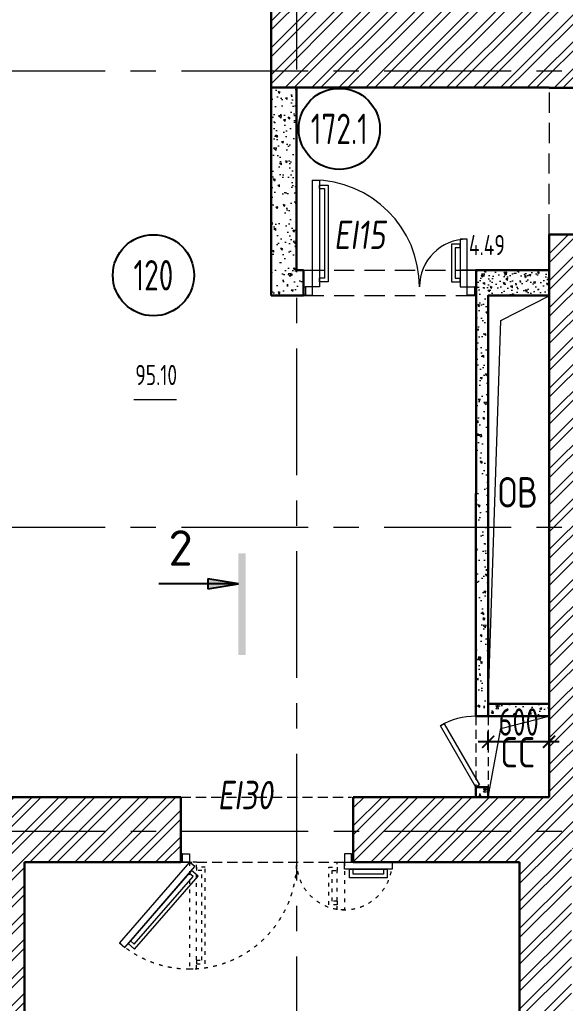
# Model space of a CAD drawing. Header units: millimetres. Extents: x -265044 to 366616, y 0 to 292181.
# Drawn here: x -199961 to -194584, y 89902 to 99606 of the extents above; entities that cross this region are included whole.
import ezdxf
from ezdxf import colors
from ezdxf.entities.mleader import LeaderData, LeaderLine
from ezdxf.enums import TextEntityAlignment as Align
from ezdxf.math import Vec2, Vec3

# ---------------------------------------------------------------- set-up
doc = ezdxf.new("R2010")
doc.units = ezdxf.units.MM
doc.header["$MEASUREMENT"] = 0
doc.header["$PDMODE"] = 3
doc.header["$PDSIZE"] = -4
for name, pattern in [('ACAD_ISO03W100', [30, 12, -18]), ('ADSK_Штрих_ш3 п1_5', [4.5, 3, -1.5]), ('ADSK_Штриховая_ш2 п1', [3, 2, -1]), ('CENTER', [2, 1.25, -0.25, 0.25, -0.25]), ('HIDDEN', [6, 4, -2])]:
    doc.linetypes.add(name, pattern=pattern)
doc.layers.get('0').update_dxf_attribs({"color": 250, "lineweight": 9})
doc.layers.get('Defpoints').update_dxf_attribs({"color": 6})
for name, color, linetype, lineweight in [('АР_Двери', 5, 'Continuous', 18), ('АР_Маркер экспликации', 239, 'Continuous', 13), ('АР_Номер помещения', 1, 'Continuous', 25), ('АР_Оси', 193, 'Continuous', 9), ('АР_Отметки', 250, 'Continuous', 15), ('АР_Перегородки газоблок', 165, 'Continuous', 30), ('АР_Перегородки газоблок_Штрих', 165, 'Continuous', 5), ('АР_Помещения_площадь', 19, 'Continuous', 9), ('АР_Разрезы', 175, 'Continuous', 9), ('АР_Сущ Несущая стена', 202, 'Continuous', 30), ('АР_тонкая линия', 250, 'Continuous', 0), ('АР_Штриховка кирпич', 250, 'Continuous', 9), ('перекр 0.3', 181, 'Continuous', 30), ('Размер шахт', 95, 'Continuous', 9)]:
    doc.layers.add(name, color=color, linetype=linetype, lineweight=lineweight)
doc.layers.add('АР_Отверстия', color=251, linetype='Continuous')
doc.layers.add('Тонкая', color=7, linetype='Continuous')
doc.layers.add('АР_ПБ_Двери', color=7, linetype='Continuous', lineweight=15, true_color=0xdb0000)
doc.layers.get('Тонкая').off()
doc.styles.add('ICOCPEUR', font='isocpeur.ttf')
doc.styles.add('ISOCPEUR', font='isocpeur.ttf', dxfattribs={"width": 0.7})
doc.styles.add('METRO-STYLE', font='isocpeur.ttf', dxfattribs={"width": 0.9, "oblique": 15})
doc.styles.get("Standard").update_dxf_attribs({"font": 'isocpeur.ttf'})
doc.styles.add('Архитект', font='isocpeur.ttf', dxfattribs={"width": 0.8, "oblique": 8})
doc.dimstyles.new('R_100', dxfattribs={"dimtxt": 270, "dimasz": 120, "dimexe": 100, "dimexo": 0, "dimgap": 60, "dimtad": 1, "dimdec": 0, "dimrnd": 5, "dimzin": 0, "dimdsep": 46, "dimtxsty": 'ISOCPEUR', "dimblk": 'ARCHTICK', "dimcen": 0, "dimdle": 100, "dimclrd": 256, "dimclre": 256, "dimclrt": 256, "dimadec": 0, "dimazin": 0, "dimtfac": 2, "dimtdec": 0, "dimtofl": 0, "dimtmove": 1, "dimatfit": 3, "dimfxl": 1, "dimtvp": 3, "dimtolj": 1, "dimtzin": 0, "dimarcsym": 0})
pattern_1 = [(45, (-1163480.52, 164822.8), (-132.58252, 132.58252), []), (45, (-1163392.13, 164822.8), (-132.58252, 132.58252), [])]

# ---------------------------------------------------------------- blocks, each defined once
blk = doc.blocks.new('*U105')
at = {"layer": 'АР_Номер помещения', "color": 8}
blk.add_circle((-22225.2, 3261.4), 400, dxfattribs=at)
at = {"layer": 'АР_Помещения_площадь', "color": 8}
blk.add_line((-20598.7, 1869.1), (-21021, 1869.1), dxfattribs=at)
at = {"color": 8, "style": 'ISOCPEUR', "width": 0.7, "flags": 1}
blk.add_attdef('КАТЕГОРИЯ', (-499.2, -2092.2), '', height=250, dxfattribs=at)
at = {"layer": 'АР_Номер помещения', "color": 8, "style": 'ISOCPEUR', "width": 0.7}
blk.add_attdef('НОМЕР_ПОМЕЩЕНИЯ', text='', height=300, dxfattribs=at).set_placement((-22225.2, 3261.4), align=Align.MIDDLE_CENTER)
at = {"layer": 'АР_Помещения_площадь', "color": 8, "style": 'ISOCPEUR', "width": 0.7}
blk.add_attdef('ПЛОЩАДЬ_ПОМЕЩЕНИЯ', text='', height=200, dxfattribs=at).set_placement((-20593.8, 2115.6), align=Align.MIDDLE_RIGHT)
at = {"layer": 'АР_Помещения_площадь', "color": 8, "lineweight": 30, "width": 0.7, "flags": 104}
blk.add_attdef('ИМЯ_ПОМЕЩЕНИЯ', text='', height=100, dxfattribs=at).set_placement((157.6, 1217.1), align=Align.MIDDLE_CENTER)
blk = doc.blocks.new('_ArchTick')
at = {"color": 8, "linetype": 'ByBlock', "const_width": 0.15}
blk.add_lwpolyline([(-0.5, -0.5), (0.5, 0.5)], dxfattribs=at)
blk = doc.blocks.new('*D780')
at = {"layer": 'Defpoints', "color": 0, "lineweight": 13, "ltscale": 100, "transparency": 16777216}
for p in [(-195343.5, 92482.2), (-195343.5, 92401.9), (-194743.9, 92401.9)]:
    blk.add_point(p, dxfattribs=at)
at = {"layer": 'Размер шахт', "color": 8, "lineweight": -2, "ltscale": 100, "transparency": 16777216}
for p, q in [((-195343.5, 92401.9), (-195343.5, 92582.2)), ((-194743.9, 92401.9), (-194743.9, 92582.2)), ((-194643.9, 92482.2), (-195443.5, 92482.2))]:
    blk.add_line(p, q, dxfattribs=at)
at = {"layer": 'Размер шахт', "color": 8, "lineweight": -2, "ltscale": 100, "transparency": 16777216, "xscale": 120, "yscale": 120, "zscale": 120, "rotation": 180}
blk.add_blockref('_ArchTick', (-195343.5, 92482.2), dxfattribs=at)
at = {"layer": 'Размер шахт', "color": 8, "lineweight": -2, "ltscale": 100, "transparency": 16777216, "xscale": 120, "yscale": 120, "zscale": 120}
blk.add_blockref('_ArchTick', (-194743.9, 92482.2), dxfattribs=at)
at = {"layer": 'Размер шахт', "color": 8, "ltscale": 100, "transparency": 16777216, "insert": (-195043.7, 92677.2), "char_height": 270, "attachment_point": 5, "style": 'ISOCPEUR'}
blk.add_mtext('\\A1;600', dxfattribs=at)
blk = doc.blocks.new('*U299')
at = {"layer": 'АР_Номер помещения', "color": 8}
blk.add_circle((171.6, -1559.3), 400, dxfattribs=at)
at = {"layer": 'АР_Помещения_площадь', "color": 8}
blk.add_line((400.4, -2789.3), (-21.9, -2789.3), dxfattribs=at)
at = {"color": 8, "style": 'ISOCPEUR', "width": 0.7, "flags": 1}
blk.add_attdef('КАТЕГОРИЯ', (-499.2, -2092.2), '', height=250, dxfattribs=at)
at = {"layer": 'АР_Номер помещения', "color": 8, "style": 'ISOCPEUR', "width": 0.7}
blk.add_attdef('НОМЕР_ПОМЕЩЕНИЯ', text='', height=300, dxfattribs=at).set_placement((171.6, -1559.3), align=Align.MIDDLE_CENTER)
at = {"layer": 'АР_Помещения_площадь', "color": 8, "lineweight": 30, "width": 0.7, "flags": 104}
blk.add_attdef('ИМЯ_ПОМЕЩЕНИЯ', text='', height=100, dxfattribs=at).set_placement((157.6, 1217.1), align=Align.MIDDLE_CENTER)
at = {"layer": 'АР_Помещения_площадь', "color": 8, "style": 'ISOCPEUR', "width": 0.7}
blk.add_attdef('ПЛОЩАДЬ_ПОМЕЩЕНИЯ', text='', height=200, dxfattribs=at).set_placement((405.3, -2542.8), align=Align.MIDDLE_RIGHT)
blk = doc.blocks.new('A$C60573c2e')
at = {"layer": 'АР_Разрезы', "ltscale": 100}
h = blk.add_hatch(color=8, dxfattribs=at)
h.dxf.hatch_style = 1
h.paths.add_polyline_path([(20809.5, -37642.3), (20879.5, -37642.3), (20879.5, -36642.3), (20809.5, -36642.3)])
h.paths.add_polyline_path([(20509.1, -36992.5), (20809.5, -36942.3), (20509.1, -36942.3)])
h.paths.add_polyline_path([(20509.1, -36942.3), (20809.5, -36942.3), (20509.1, -36892)])
at = {"layer": 'АР_Разрезы', "color": 8, "lineweight": 25, "ltscale": 100}
for p, q in [((20809.5, -36942.3), (20509.1, -36892)), ((20509.1, -36892), (20509.1, -36992.5)), ((20509.1, -36992.5), (20809.5, -36942.3))]:
    blk.add_line(p, q, dxfattribs=at)
at = {"layer": 'АР_Разрезы', "color": 8, "lineweight": 25, "ltscale": 100, "elevation": 0}
blk.add_lwpolyline([(20809.5, -36942.3), (20025.8, -36942.3)], dxfattribs=at)
at = {"layer": 'АР_Разрезы', "color": 8, "lineweight": 25, "ltscale": 100, "insert": (20359.5, -36412.7), "char_height": 350, "width": 583.333, "attachment_point": 3, "style": 'METRO-STYLE'}
blk.add_mtext('{\\Q0;\\W1;2}', dxfattribs=at)
blk = doc.blocks.new('_DotSmall')
at = {"color": 8, "linetype": 'ByBlock', "const_width": 0.5}
blk.add_lwpolyline([(-0.0625, 0, 1), (0.0625, 0, 1)], format="xyb", close=True, dxfattribs=at)
blk = doc.blocks.new('*U970')
at = {"color": 8}
for p, q in [((-750, 0), (-750, 100)), ((0, 0), (0, 100))]:
    blk.add_line(p, q, dxfattribs=at)
blk.add_lwpolyline([(0, 0), (-650, -375), (-671, -337), (-22, 38)], close=True, dxfattribs=at)
blk.add_arc((0, 0), 750, 180, 210, dxfattribs=at)
blk = doc.blocks.new('дв.1700')
at = {"layer": 'АР_Двери', "color": 8}
for points in [[(-87, 0), (-87, -80), (-70, -80), (-70, 0), (-87, 0)], [(-70, -80), (-70, 0), (0, 0), (0, -30), (0, -30), (0, -80), (-70, -80)], [(1596, -80), (1596, 0), (1526, 0), (1526, -30), (1526, -30), (1526, -80), (1596, -80)], [(1613, 0), (1613, -80), (1596, -80), (1596, 0), (1613, 0)]]:
    blk.add_lwpolyline(points, dxfattribs=at)
for points in [[(0, -80), (-692, -876), (-639.2, -921.8), (52.7, -125.8)], [(1997.3, -149.9), (1526, -149.9), (1526, -80), (1997.3, -80)], [(19.9, -163.6), (-606.3, -883.9), (-542.2, -939.6), (84, -219.2)], [(-3, -190), (-583.3, -857.5), (-545.7, -890.2), (34.6, -222.7)], [(1946.9, -234.7), (1576, -234.7), (1576, -149.9), (1946.9, -149.9)], [(1911.9, -199.7), (1611, -199.7), (1611, -149.9), (1911.9, -149.9)]]:
    blk.add_lwpolyline(points, close=True, dxfattribs=at)
at = {"layer": 'АР_Двери', "color": 8, "linetype": 'ACAD_ISO03W100', "ltscale": 3}
for points in [[(0, -80), (0, -1134.7), (69.9, -1134.7), (69.9, -80)], [(1456.1, -551.3), (1456.1, -80), (1526, -80), (1526, -551.3)]]:
    blk.add_lwpolyline(points, close=True, dxfattribs=at)
for points in [[(69.9, -1049.5), (69.9, -1084.5), (154.7, -1084.5), (154.7, -130), (69.9, -130), (69.9, -165)], [(69.9, -1049.5), (119.7, -1049.5), (119.7, -165), (69.9, -165)], [(1456.1, -465.9), (1456.1, -500.9), (1371.3, -500.9), (1371.3, -130), (1456.1, -130), (1456.1, -165)], [(1456.1, -465.9), (1406.3, -465.9), (1406.3, -165), (1456.1, -165)]]:
    blk.add_lwpolyline(points, dxfattribs=at)
for centre, radius, start, end in [((0, -80), 1054.7, 228.99999, 0), ((1526, -80), 471.3, 180, 351.4758)]:
    blk.add_arc(centre, radius, start, end, dxfattribs=at)
blk = doc.blocks.new('1700-2')
at = {"color": 8}
for points in [[(80, 1600), (0, 1600), (0, 1583), (80, 1583), (80, 1600)], [(0, 1583), (80, 1583), (80, 1513), (50, 1513), (50, 1513), (0, 1513), (0, 1583)], [(-385.9, 1443.1), (-420.9, 1443.1), (-420.9, 1358.3), (-50, 1358.3), (-50, 1443.1), (-85, 1443.1)], [(-385.9, 1443.1), (-385.9, 1393.3), (-85, 1393.3), (-85, 1443.1)], [(-969.5, 56.9), (-1004.5, 56.9), (-1004.5, 141.7), (-50, 141.7), (-50, 56.9), (-85, 56.9)], [(-969.5, 56.9), (-969.5, 106.7), (-85, 106.7), (-85, 56.9)], [(0, -83), (80, -83), (80, -13), (50, -13), (50, -13), (0, -13), (0, -83)], [(80, -100), (0, -100), (0, -83), (80, -83), (80, -100)]]:
    blk.add_lwpolyline(points, dxfattribs=at)
for points in [[(-471.3, 1443.1), (0, 1443.1), (0, 1513), (-471.3, 1513)], [(0, -13), (-1054.7, -13), (-1054.7, 56.9), (0, 56.9)]]:
    blk.add_lwpolyline(points, close=True, dxfattribs=at)
for centre, radius, start, end in [((0, 1513), 471.3, 180, 270), ((0, -13), 1054.7, 90, 180)]:
    blk.add_arc(centre, radius, start, end, dxfattribs=at)

msp = doc.modelspace()

# ---------------------------------------------------------------- hatches: boundary and pattern name
at = {"layer": 'АР_Перегородки газоблок_Штрих', "ltscale": 100}
h = msp.add_hatch(dxfattribs=at)
h.set_pattern_fill('AR-CONC', color=8, scale=30, angle=90)
h.set_pattern_definition([(140, (-69713.64, 146491.44), (18.82564, 215.17805), [22.5, -247.5]), (85, (-69713.64, 146491.44), (-225.65764, -41.6254), [18, -198]), (190.45144, (-69712.07, 146509.37), (-206.832, 173.55265), [19.12206, -210.34263]), (136.1842, (-69773.64, 146491.44), (49.6558, 320.1724), [33.75, -371.25]), (186.63564, (-69769.5, 146518.12), (-292.2356, 280.3986), [28.6831, -315.5141]), (81.18416, (-69773.64, 146491.44), (-292.2356, 280.3986), [27, -297]), (111, (-69758.64, 146521.44), (120.78567, 179.07212), [22.5, -247.5]), (56, (-69758.64, 146521.44), (-217.545, 72.9946), [18, -198]), (161.45144, (-69748.57, 146536.36), (-96.75935, 252.0667), [19.12206, -210.34263]), (127.5, (-69713.64, 146491.44), (-99.868156, 3.647957), [0, -195.6, 0, -201, 0, -198.75]), (97.5, (-69713.64, 146491.44), (-118.32351, 78.92086), [0, -114.6, 0, -191.1, 0, -75.75]), (57.5, (-69713.64, 146424.54), (6.76646, 160.14673), [0, -75, 0, -234, 0, -310.5]), (47.5, (-69713.64, 146394.54), (-30.0315, 174.95585), [0, -97.5, 0, -155.4, 0, -220.5])])
h.paths.add_polyline_path([(-197163.4, 97135.7), (-197163.4, 96885.7), (-197484, 96885.7), (-197484, 98935.7), (-197234, 98935.7), (-197234, 97135.7)])
h = msp.add_hatch(dxfattribs=at)
h.set_pattern_fill('AR-CONC', color=8, scale=30, angle=90)
h.set_pattern_definition([(140, (-70759.99, 11273.29), (18.82564, 215.17805), [22.5, -247.5]), (85, (-70759.99, 11273.29), (-225.65764, -41.6254), [18, -198]), (190.45144, (-70758.42, 11291.22), (-206.832, 173.55265), [19.12206, -210.34263]), (136.1842, (-70820, 11273.29), (49.6558, 320.1724), [33.75, -371.25]), (186.63564, (-70815.85, 11299.97), (-292.2356, 280.3986), [28.6831, -315.5141]), (81.18416, (-70820, 11273.3), (-292.2356, 280.3986), [27, -297]), (111, (-70804.99, 11303.29), (120.78567, 179.07212), [22.5, -247.5]), (56, (-70804.99, 11303.29), (-217.545, 72.9946), [18, -198]), (161.45144, (-70794.92, 11318.2), (-96.75935, 252.0667), [19.12206, -210.34263]), (127.5, (-70759.99, 11273.286), (-99.868156, 3.647957), [0, -195.6, 0, -201, 0, -198.75]), (97.5, (-70759.99, 11273.29), (-118.32351, 78.92086), [0, -114.6, 0, -191.1, 0, -75.75]), (57.5, (-70759.99, 11206.386), (6.76646, 160.14673), [0, -75, 0, -234, 0, -310.5]), (47.5, (-70759.99, 11176.39), (-30.0315, 174.95585), [0, -97.5, 0, -155.4, 0, -220.5])])
h.paths.add_polyline_path([(-197234, 98935.7), (-197234, 98625.7), (-197234, 98727.6)])
h = msp.add_hatch(dxfattribs=at)
h.set_pattern_fill('AR-CONC', color=8, scale=30, angle=90)
h.set_pattern_definition([(140, (-70492.98, 146491.44), (18.82564, 215.17805), [22.5, -247.5]), (85, (-70492.98, 146491.44), (-225.65764, -41.6254), [18, -198]), (190.45144, (-70491.41, 146509.37), (-206.832, 173.55265), [19.12206, -210.34263]), (136.1842, (-70552.98, 146491.44), (49.6558, 320.1724), [33.75, -371.25]), (186.63564, (-70548.84, 146518.12), (-292.2356, 280.3986), [28.6831, -315.5141]), (81.18416, (-70552.98, 146491.44), (-292.2356, 280.3986), [27, -297]), (111, (-70537.98, 146521.44), (120.78567, 179.07212), [22.5, -247.5]), (56, (-70537.98, 146521.44), (-217.545, 72.9946), [18, -198]), (161.45144, (-70527.91, 146536.36), (-96.75935, 252.0667), [19.12206, -210.34263]), (127.5, (-70492.98, 146491.44), (-99.868156, 3.647957), [0, -195.6, 0, -201, 0, -198.75]), (97.5, (-70492.98, 146491.44), (-118.32351, 78.92086), [0, -114.6, 0, -191.1, 0, -75.75]), (57.5, (-70492.98, 146424.54), (6.76646, 160.14673), [0, -75, 0, -234, 0, -310.5]), (47.5, (-70492.98, 146394.54), (-30.0315, 174.95585), [0, -97.5, 0, -155.4, 0, -220.5])])
h.paths.add_polyline_path([(-194743.9, 97135.5), (-194743.9, 96885.7), (-194748.6, 96885.7), (-194739.1, 97135.5), (-195713.4, 97135.7), (-194739.1, 97135.5), (-194748.6, 96885.7), (-195463.4, 96885.7), (-195463.4, 97135.7)])
h = msp.add_hatch(dxfattribs=at)
h.set_pattern_fill('AR-CONC', color=8, scale=30, angle=90)
h.set_pattern_definition([(140, (0, 0), (18.82564, 215.17805), [22.5, -247.5]), (85, (0, 0), (-225.65764, -41.6254), [18, -198]), (190.45144, (1.57, 17.93), (-206.832, 173.55265), [19.12206, -210.34263]), (136.1842, (-60, 4e-15), (49.6558, 320.1724), [33.75, -371.25]), (186.63564, (-55.86, 26.68), (-292.2356, 280.3986), [28.6831, -315.51413]), (81.18416, (-60, 4e-15), (-292.2356, 280.3986), [27, -297]), (111, (-45, 30), (120.78567, 179.07212), [22.5, -247.5]), (56, (-45, 30), (-217.54501, 72.9946), [18, -198]), (161.45144, (-34.93, 44.92), (-96.75935, 252.06671), [19.12206, -210.34263]), (127.5, (0, 0), (-99.868156, 3.647957), [0, -195.6, 0, -201, 0, -198.75]), (97.5, (0, 0), (-118.323514, 78.92086), [0, -114.6, 0, -191.1, 0, -75.75]), (57.5, (-4e-15, -66.9), (6.766462, 160.14673), [0, -75, 0, -234, 0, -310.5]), (47.5, (-6e-15, -96.9), (-30.031495, 174.95585), [0, -97.5, 0, -155.4, 0, -220.5])])
h.paths.add_polyline_path([(-195343.3, 96885.7), (-194743.9, 96885.7), (-194743.9, 97135.7), (-195463.3, 97135.7), (-195463.4, 93122.6), (-195463.4, 93002.6), (-195463.4, 92735.6), (-195343.4, 92735.6)])
h = msp.add_hatch(dxfattribs=at)
h.set_pattern_fill('AR-CONC', color=8, scale=30)
h.set_pattern_definition([(50, (-134938.15, -1545.09), (215.17805, -18.82564), [22.5, -247.5]), (355, (-134938.15, -1545.1), (-41.6254, 225.65764), [18, -198]), (100.45144, (-134920.22, -1546.66), (173.55265, 206.832), [19.12206, -210.34263]), (46.1842, (-134938.15, -1485.1), (320.1724, -49.6558), [33.75, -371.25]), (96.63564, (-134911.47, -1489.23), (280.3986, 292.2356), [28.6831, -315.5141]), (351.18416, (-134938.15, -1485.1), (280.3986, 292.2356), [27, -297]), (21, (-134908.15, -1500.09), (179.07212, -120.78567), [22.5, -247.5]), (326, (-134908.15, -1500.1), (72.9946, 217.545), [18, -198]), (71.45144, (-134893.23, -1510.16), (252.0667, 96.75935), [19.12206, -210.34263]), (37.5, (-134938.15, -1545.09), (3.647957, 99.868156), [0, -195.6, 0, -201, 0, -198.75]), (7.5, (-134938.15, -1545.09), (78.92086, 118.32351), [0, -114.6, 0, -191.1, 0, -75.75]), (327.5, (-135005.05, -1545.09), (160.14673, -6.76646), [0, -75, 0, -234, 0, -310.5]), (317.5, (-135035.05, -1545.09), (174.95585, 30.0315), [0, -97.5, 0, -155.4, 0, -220.5])])
h.paths.add_polyline_path([(-194743.9, 92855.8), (-195343.4, 92855.7), (-195343.4, 92735.6), (-194743.9, 92735.7)])
h = msp.add_hatch(dxfattribs=at)
h.set_pattern_fill('AR-CONC', color=8, scale=30)
h.set_pattern_definition([(50, (-135060.19, -2365.09), (215.17805, -18.82564), [22.5, -247.5]), (355, (-135060.2, -2365.09), (-41.6254, 225.65764), [18, -198]), (100.45144, (-135042.26, -2366.66), (173.55265, 206.832), [19.12206, -210.34263]), (46.1842, (-135060.2, -2305.1), (320.1724, -49.6558), [33.75, -371.25]), (96.63564, (-135033.5, -2309.23), (280.3986, 292.2356), [28.6831, -315.5141]), (351.18416, (-135060.2, -2305.1), (280.3986, 292.2356), [27, -297]), (21, (-135030.19, -2320.09), (179.07212, -120.78567), [22.5, -247.5]), (326, (-135030.2, -2320.09), (72.9946, 217.545), [18, -198]), (71.45144, (-135015.27, -2330.15), (252.0667, 96.75935), [19.12206, -210.34263]), (37.5, (-135060.19, -2365.09), (3.647957, 99.868156), [0, -195.6, 0, -201, 0, -198.75]), (7.5, (-135060.19, -2365.09), (78.92086, 118.32351), [0, -114.6, 0, -191.1, 0, -75.75]), (327.5, (-135127.09, -2365.09), (160.14673, -6.76646), [0, -75, 0, -234, 0, -310.5]), (317.5, (-135157.09, -2365.09), (174.95585, 30.0315), [0, -97.5, 0, -155.4, 0, -220.5])])
h.paths.add_polyline_path([(-195345.4, 92035.8), (-195465.4, 92035.7), (-195465.4, 91935.7), (-195345.4, 91935.7)])
at = {"layer": 'АР_Штриховка кирпич', "ltscale": 100}
h = msp.add_hatch(dxfattribs=at)
h.set_pattern_fill('ANSI32', color=8, scale=500)
h.set_pattern_definition(pattern_1)
h.paths.add_polyline_path([(-193844, 102375.7), (-194354, 101865.7), (-194354, 99715.7), (-194973.9, 99715.7), (-194973.9, 98935.7), (-194743.8, 98935.7), (-194743.8, 98934.1), (-194233.9, 98934.1), (-194233.9, 98935.7), (-191233.9, 98935.7), (-191233.9, 98815.7), (-190723.9, 98815.7), (-190723.9, 99445.8), (-193844, 99445.7)])
h.paths.add_polyline_path([(-197484, 101256.6), (-196704, 101267.4), (-196704, 101865.7), (-194354, 101865.7), (-193844, 102375.7), (-196973.6, 102375.7), (-196974, 105875.9), (-196674, 105875.9), (-196674, 106369.4), (-197484, 106369.4), (-197488.9, 104649.5), (-196978.9, 104649.5), (-196974, 102879.5), (-197484, 102879.5)])
h.paths.add_polyline_path([(-196704, 100095), (-197484, 100095), (-197484, 98935.5), (-194973.8, 98935.7), (-194974, 99715.6), (-196704, 99715.6)])
h = msp.add_hatch(dxfattribs=at)
h.set_pattern_fill('ANSI32', color=8, scale=500)
h.set_pattern_definition(pattern_1)
h.paths.add_polyline_path([(-194524, 91425.7), (-190723.9, 91425.7), (-190723.9, 91935.7), (-191233.9, 91935.7), (-194233.8, 91935.7), (-194233.9, 97485.6), (-194743.8, 97485.6), (-194743.9, 91935.7), (-196673.9, 91935.7), (-196673.9, 91295.7), (-195034, 91295.7), (-195034, 89100.7), (-194524, 89100.7)])
h = msp.add_hatch(dxfattribs=at)
h.set_pattern_fill('ANSI32', color=8, scale=500)
h.set_pattern_definition(pattern_1)
h.paths.add_polyline_path([(-198373.9, 91935.3), (-200554, 91935.7), (-200553.9, 82685.8), (-199913.9, 82685.6), (-199914, 91294.9), (-198373.9, 91296.1)])

# ---------------------------------------------------------------- linework, layer by layer
at = {"color": 8, "linetype": 'ADSK_Штрих_ш3 п1_5', "ltscale": 30}
for p, q in [((-195465.4, 92736.1), (-195465.4, 92035.7)), ((-195343.5, 92736.1), (-195345.4, 92035.7))]:
    msp.add_line(p, q, dxfattribs=at)
at = {"layer": 'АР_Оси', "color": 8, "linetype": 'CENTER', "ltscale": 1000}
for p, q in [((-197233.9, 134363.2), (-197233.9, 78630.8)), ((-224367.6, 99100.7), (-141189.2, 99100.7)), ((-224367.6, 94600.7), (-141189.2, 94600.7)), ((-224366.7, 91600.7), (-141188.3, 91600.7))]:
    msp.add_line(p, q, dxfattribs=at)
at = {"layer": 'АР_Перегородки газоблок', "color": 8, "ltscale": 100}
for p, q in [((-197484, 98935.7), (-197484, 96885.7)), ((-197484, 96885.7), (-197163.4, 96885.7)), ((-195465.4, 92035.7), (-195345.4, 92035.7)), ((-195465.4, 91935.7), (-195465.4, 92035.7))]:
    msp.add_line(p, q, dxfattribs=at)
for points in [[(-197234, 98935.7), (-197234, 97135.7)], [(-197234, 97135.7), (-197163.4, 97135.7)], [(-197163.4, 97135.7), (-197163.4, 96885.7)], [(-195465.4, 92736.1), (-195463.4, 97135.7), (-194743.9, 97135.7)], [(-195463.4, 97135.7), (-194743.9, 97135.7)], [(-194743.8, 96885.7), (-195343.3, 96885.7), (-195343.5, 92736)], [(-194743.9, 92855.7), (-195343.4, 92855.7)], [(-195465.4, 92736.1), (-194743.9, 92735.7)], [(-195345.4, 92035.7), (-195345.4, 91935.7)]]:
    msp.add_lwpolyline(points, dxfattribs=at)
at = {"layer": 'АР_Сущ Несущая стена', "color": 8, "ltscale": 100}
for p, q in [((-197484, 98935.7), (-197484, 100095)), ((-194973.9, 98935.7), (-197484, 98935.7)), ((-194973.9, 98935.7), (-194743.8, 98935.7)), ((-194743.9, 97485.6), (-194233.9, 97485.6)), ((-194743.9, 91935.7), (-194743.9, 97485.6)), ((-200554, 91935.7), (-198373.9, 91935.7)), ((-198373.9, 91935.7), (-198373.9, 91295.7)), ((-196673.9, 91935.7), (-194743.9, 91935.7)), ((-196673.9, 91935.7), (-196673.9, 91295.7)), ((-199914, 91295.7), (-198373.9, 91295.7)), ((-199914, 82685.7), (-199914, 91295.7)), ((-196673.9, 91295.7), (-195034, 91295.7)), ((-195034, 89100.7), (-195034, 91295.7))]:
    msp.add_line(p, q, dxfattribs=at)
for points in [[(-194743.8, 98935.7), (-194743.8, 98935.7)], [(-194743.8, 98935.7), (-194743.8, 98934.1), (-194233.9, 98934.1), (-194233.9, 98935.7)]]:
    msp.add_lwpolyline(points, dxfattribs=at)
at = {"layer": 'АР_тонкая линия', "color": 8, "linetype": 'ADSK_Штриховая_ш2 п1', "ltscale": 50}
for p, q in [((-198373.9, 91935.7), (-196690.9, 91935.7)), ((-198365.4, 91295.7), (-196625.5, 91295.5))]:
    msp.add_line(p, q, dxfattribs=at)
at = {"layer": 'АР_тонкая линия', "color": 8, "ltscale": 100}
for points in [[(-195343.4, 92855.7), (-195217.8, 96637.7), (-194743.8, 96881.6)], [(-195345.4, 91936.1), (-195219.8, 92612.2), (-194745.9, 92736.1)]]:
    msp.add_lwpolyline(points, dxfattribs=at)
at = {"layer": 'перекр 0.3', "color": 8, "linetype": 'HIDDEN', "lineweight": 5, "ltscale": 50}
for p, q in [((-194743.9, 97486.6), (-194739.6, 98935.7)), ((-197163.4, 97135.7), (-195463.4, 97135.7)), ((-197163.4, 96885.7), (-195462.9, 96885.7))]:
    msp.add_line(p, q, dxfattribs=at)

# ---------------------------------------------------------------- block references
at = {"layer": 'АР_Двери', "color": 8, "lineweight": 30, "ltscale": 100, "rotation": 270}
msp.add_blockref('1700-2', (-197062.9, 96969.1), dxfattribs=at)
at = {"layer": 'АР_Двери', "color": 8, "xscale": 0.9308722500000001, "yscale": 0.9308722500000001, "zscale": 0.9308722500000001, "rotation": 270}
msp.add_blockref('*U970', (-195465.4, 92035.7), dxfattribs=at)
at = {"layer": 'АР_Двери', "color": 8}
msp.add_blockref('дв.1700', (-198286.9, 91375.7), dxfattribs=at)
at = {"layer": 'АР_Маркер экспликации', "color": 8}
ref = msp.add_blockref('*U105', (-174585.7, 95266.5), dxfattribs=at)
ref.add_attrib('НОМЕР_ПОМЕЩЕНИЯ', '172.1', dxfattribs={"layer": 'АР_Номер помещения', "color": 8, "height": 300, "style": 'ISOCPEUR', "width": 0.7}).set_placement((-196810.9, 98528), align=Align.MIDDLE_CENTER)
ref.add_attrib('ПЛОЩАДЬ_ПОМЕЩЕНИЯ', '4.49', dxfattribs={"layer": 'АР_Помещения_площадь', "color": 8, "height": 200, "style": 'ISOCPEUR', "width": 0.7}).set_placement((-195179.5, 97382.2), align=Align.MIDDLE_RIGHT)
ref = msp.add_blockref('*U299', (-198814.5, 98643.3), dxfattribs=at)
ref.add_attrib('НОМЕР_ПОМЕЩЕНИЯ', '120', dxfattribs={"layer": 'АР_Номер помещения', "color": 8, "height": 300, "style": 'ISOCPEUR', "width": 0.7}).set_placement((-198642.9, 97084), align=Align.MIDDLE_CENTER)
ref.add_attrib('ПЛОЩАДЬ_ПОМЕЩЕНИЯ', '95.10', dxfattribs={"layer": 'АР_Помещения_площадь', "color": 8, "height": 200, "style": 'ISOCPEUR', "width": 0.7}).set_placement((-198409.2, 96100.5), align=Align.MIDDLE_RIGHT)
at = {"layer": 'Тонкая', "color": 8, "ltscale": 100}
msp.add_blockref('A$C60573c2e', (-218614.9, 130981.8), dxfattribs=at)

# ---------------------------------------------------------------- texts
at = {"layer": 'АР_Отверстия', "color": 8, "ltscale": 100, "char_height": 300, "attachment_point": 5, "line_spacing_factor": 0.7, "style": 'ICOCPEUR'}
for s, insert in [('\\A1;{\\W0.8;ОВ}', (-195052.6, 94942.9)), ('\\A1;{\\W0.8;CC}', (-195052.6, 92377.8))]:
    msp.add_mtext(s, dxfattribs=dict(at, insert=insert))
at = {"layer": 'АР_ПБ_Двери', "color": 8, "lineweight": 35, "style": 'Архитект', "oblique": 8, "width": 0.8}
for s, p in [('EI15', (-196864.6, 97343)), ('EI30', (-198010.1, 91816.1))]:
    msp.add_text(s, height=280, dxfattribs=at).set_placement(p)

# ---------------------------------------------------------------- dimensions: what is measured, and where the dimension line sits
at = {"layer": 'Размер шахт', "color": 8, "ltscale": 100}
dim = msp.add_linear_dim(base=(-195343.5, 92482.2), p1=(-194743.9, 92401.9), p2=(-195343.5, 92401.9), dimstyle='R_100', override={"dimpost": '\\X', "dimclrd": 8, "dimclre": 8, "dimclrt": 8, "dimfxl": 300, "dimarcsym": 1}, dxfattribs=at)
dim.commit()
dim.dimension.update_dxf_attribs({"geometry": '*D780', "text_midpoint": (-195043.7, 92482.2), "dimtype": 160})

# ---------------------------------------------------------------- leaders
at = {"layer": 'АР_Отметки', "color": 8}
ml = msp.add_multileader_mtext('Standard', dxfattribs=at)
ml.set_content('%%P0,000', color=8, style='ISOCPEUR')
ml.set_leader_properties(color=8, linetype='Continuous', lineweight=-1)
ml.set_arrow_properties(name='DOTSMALL')
ml.build(insert=Vec2(0, 0))
ml.multileader.update_dxf_attribs({"has_text_frame": 1, "text_left_attachment_type": 4, "text_right_attachment_type": 4, "dogleg_length": 100, "arrow_head_size": 180})
ctx = ml.context
ctx.base_point, ctx.char_height, ctx.arrow_head_size, ctx.landing_gap_size, ctx.plane_origin = Vec3(-195756.6, 128483.8, -0.2), 250, 180, 50, Vec3(-198827.6, 126894.3, -0.2)
ctx.left_attachment, ctx.right_attachment = 4, 4
notes = []
notes.append((ctx, [(0, (0, 0, 0), (0, 0), (1, 0), 1, [])]))
ctx.mtext.insert, ctx.mtext.width, ctx.mtext.line_spacing_style, ctx.mtext.flow_direction = Vec3(-195706.6, 128817.2, -0.2), 852.697, 2, 5
ml = msp.add_multileader_mtext('Standard', dxfattribs=at)
ml.set_content('%%P0,000', color=8, style='ISOCPEUR')
ml.set_leader_properties(color=8, linetype='Continuous', lineweight=-1)
ml.set_arrow_properties(name='DOTSMALL')
ml.build(insert=Vec2(0, 0))
ml.multileader.update_dxf_attribs({"has_text_frame": 1, "text_left_attachment_type": 4, "text_right_attachment_type": 4, "dogleg_length": 100, "arrow_head_size": 180})
ctx = ml.context
ctx.base_point, ctx.char_height, ctx.arrow_head_size, ctx.landing_gap_size, ctx.plane_origin = Vec3(-202684.2, 121780.9, -0.2), 250, 180, 50, Vec3(-205755.3, 120191.3, -0.2)
ctx.left_attachment, ctx.right_attachment = 4, 4
notes.append((ctx, [(0, (0, 0, 0), (0, 0), (1, 0), 1, [])]))
ctx.mtext.insert, ctx.mtext.width, ctx.mtext.line_spacing_style, ctx.mtext.flow_direction = Vec3(-202634.2, 122114.2, -0.2), 852.697, 2, 5
ml = msp.add_multileader_mtext('Standard', dxfattribs=at)
ml.set_content('%%P0,000', color=8, style='ISOCPEUR')
ml.set_leader_properties(color=8, linetype='Continuous', lineweight=-1)
ml.set_arrow_properties(name='DOTSMALL')
ml.build(insert=Vec2(0, 0))
ml.multileader.update_dxf_attribs({"has_text_frame": 1, "text_left_attachment_type": 4, "text_right_attachment_type": 4, "dogleg_length": 100, "arrow_head_size": 180})
ctx = ml.context
ctx.base_point, ctx.char_height, ctx.arrow_head_size, ctx.landing_gap_size, ctx.plane_origin = Vec3(-210956.5, 105207.4), 250, 180, 50, Vec3(-213117.7, 104258.7)
ctx.left_attachment, ctx.right_attachment = 4, 4
notes.append((ctx, [(0, (0, 0, 0), (0, 0), (1, 0), 1, [])]))
ctx.mtext.insert, ctx.mtext.width, ctx.mtext.line_spacing_style, ctx.mtext.flow_direction = Vec3(-210906.5, 105540.8), 852.697, 2, 5
ml = msp.add_multileader_mtext('Standard', dxfattribs=at)
ml.set_content('{\\W0.8;-2,250}', color=8, style='ISOCPEUR')
ml.set_leader_properties(color=8, linetype='Continuous', lineweight=-1)
ml.set_arrow_properties(name='DOTSMALL')
ml.build(insert=Vec2(0, 0))
ml.multileader.update_dxf_attribs({"has_text_frame": 1, "text_left_attachment_type": 4, "text_right_attachment_type": 4, "dogleg_length": 100, "arrow_head_size": 180})
ctx = ml.context
ctx.base_point, ctx.char_height, ctx.arrow_head_size, ctx.landing_gap_size, ctx.plane_origin = Vec3(-196726.2, 103259.9), 250, 180, 50, Vec3(-196931.3, 102539.6)
ctx.left_attachment, ctx.right_attachment = 4, 4
notes.append((ctx, [(0, (0, 0, 0), (0, 0), (1, 0), 1, [])]))
ctx.mtext.insert, ctx.mtext.width, ctx.mtext.defined_height, ctx.mtext.line_spacing_style, ctx.mtext.flow_direction = Vec3(-196676.2, 103593.3), 769.989, 343.9, 2, 5
ml = msp.add_multileader_mtext('Standard', dxfattribs=at)
ml.set_content('%%P0,000', color=8, style='ISOCPEUR')
ml.set_leader_properties(color=8, linetype='Continuous', lineweight=-1)
ml.set_arrow_properties(name='DOTSMALL')
ml.build(insert=Vec2(0, 0))
ml.multileader.update_dxf_attribs({"has_text_frame": 1, "text_left_attachment_type": 4, "text_right_attachment_type": 4, "dogleg_length": 100, "arrow_head_size": 180})
ctx = ml.context
ctx.base_point, ctx.char_height, ctx.arrow_head_size, ctx.landing_gap_size, ctx.plane_origin = Vec3(-214349.8, 102516.7), 250, 180, 50, Vec3(-217420.9, 100927.1)
ctx.left_attachment, ctx.right_attachment = 4, 4
notes.append((ctx, [(0, (0, 0, 0), (0, 0), (1, 0), 1, [])]))
ctx.mtext.insert, ctx.mtext.width, ctx.mtext.line_spacing_style, ctx.mtext.flow_direction = Vec3(-214299.8, 102850), 852.697, 2, 5
ml = msp.add_multileader_mtext('Standard', dxfattribs=at)
ml.set_content('-2,500', color=8, style='ISOCPEUR')
ml.set_leader_properties(color=8, linetype='Continuous', lineweight=-1)
ml.set_arrow_properties(name='DOTSMALL')
ml.build(insert=Vec2(0, 0))
ml.multileader.update_dxf_attribs({"has_text_frame": 1, "text_left_attachment_type": 4, "text_right_attachment_type": 4, "dogleg_length": 100, "arrow_head_size": 180})
ctx = ml.context
ctx.base_point, ctx.char_height, ctx.arrow_head_size, ctx.landing_gap_size, ctx.plane_origin = Vec3(-213774.6, 100681.9), 250, 180, 50, Vec3(-215935.9, 100090.7)
ctx.left_attachment, ctx.right_attachment = 4, 4
notes.append((ctx, [(0, (0, 0, 0), (0, 0), (1, 0), 1, [])]))
ctx.mtext.insert, ctx.mtext.width, ctx.mtext.line_spacing_style, ctx.mtext.flow_direction = Vec3(-213724.6, 101015.2), 852.697, 2, 5
ml = msp.add_multileader_mtext('Standard', dxfattribs=at)
ml.set_content('-0,880', color=8, style='ISOCPEUR')
ml.set_leader_properties(color=8, linetype='Continuous', lineweight=-1)
ml.set_arrow_properties(name='DOTSMALL')
ml.build(insert=Vec2(0, 0))
ml.multileader.update_dxf_attribs({"has_text_frame": 1, "text_left_attachment_type": 4, "text_right_attachment_type": 4, "dogleg_length": 100, "arrow_head_size": 180})
ctx = ml.context
ctx.base_point, ctx.char_height, ctx.arrow_head_size, ctx.landing_gap_size, ctx.plane_origin = Vec3(-213834.7, 97124.7, 0), 250, 180, 50, Vec3(-216149.9, 96698.7, 0)
ctx.left_attachment, ctx.right_attachment = 4, 4
notes.append((ctx, [(0, (0, 0, 0), (0, 0), (1, 0), 1, [])]))
ctx.mtext.insert, ctx.mtext.width, ctx.mtext.line_spacing_style, ctx.mtext.flow_direction = Vec3(-213784.7, 97458, 0), 525.177, 2, 5
ml = msp.add_multileader_mtext('Standard', dxfattribs=at)
ml.set_content('%%P0,000', color=8, style='ISOCPEUR')
ml.set_leader_properties(color=8, linetype='Continuous', lineweight=-1)
ml.set_arrow_properties(name='DOTSMALL')
ml.build(insert=Vec2(0, 0))
ml.multileader.update_dxf_attribs({"has_text_frame": 1, "text_left_attachment_type": 4, "text_right_attachment_type": 4, "dogleg_length": 100, "arrow_head_size": 180})
ctx = ml.context
ctx.base_point, ctx.char_height, ctx.arrow_head_size, ctx.landing_gap_size, ctx.plane_origin = Vec3(-213792, 95209.1, 0), 250, 180, 50, Vec3(-216863.1, 93619.6, 0)
ctx.left_attachment, ctx.right_attachment = 4, 4
notes.append((ctx, [(0, (0, 0, 0), (0, 0), (1, 0), 1, [])]))
ctx.mtext.insert, ctx.mtext.width, ctx.mtext.line_spacing_style, ctx.mtext.flow_direction = Vec3(-213742, 95542.4, 0), 852.697, 2, 5
ml = msp.add_multileader_mtext('Standard', dxfattribs=at)
ml.set_content('0,000', color=8, style='ISOCPEUR')
ml.set_leader_properties(color=8, linetype='Continuous', lineweight=-1)
ml.set_arrow_properties(name='DOTSMALL')
ml.build(insert=Vec2(0, 0))
ml.multileader.update_dxf_attribs({"has_text_frame": 1, "text_left_attachment_type": 4, "text_right_attachment_type": 4, "dogleg_length": 100, "arrow_head_size": 180})
ctx = ml.context
ctx.base_point, ctx.char_height, ctx.arrow_head_size, ctx.landing_gap_size, ctx.plane_origin = Vec3(-210568.6, 94836.5, 0), 250, 180, 50, Vec3(-212729.8, 94245.2, 0)
ctx.left_attachment, ctx.right_attachment = 4, 4
notes.append((ctx, [(0, (0, 0, 0), (0, 0), (1, 0), 1, [])]))
ctx.mtext.insert, ctx.mtext.width, ctx.mtext.line_spacing_style, ctx.mtext.flow_direction = Vec3(-210518.6, 95169.8, 0), 852.697, 2, 5
for ctx, leaders in notes:
    for number, flags, end, landing, length, lines in leaders:
        leader = LeaderData()
        leader.index, (leader.has_last_leader_line, leader.has_dogleg_vector, leader.attachment_direction) = number, flags
        leader.last_leader_point, leader.dogleg_vector, leader.dogleg_length = Vec3(end), Vec3(landing), length
        for number, points, colour, breaks in lines:
            line = LeaderLine()
            line.index, line.vertices, line.color, line.breaks = number, Vec3.list(points), colors.encode_raw_color(colour), breaks
            leader.lines.append(line)
        ctx.leaders.append(leader)

doc.saveas('drawing.dxf')
